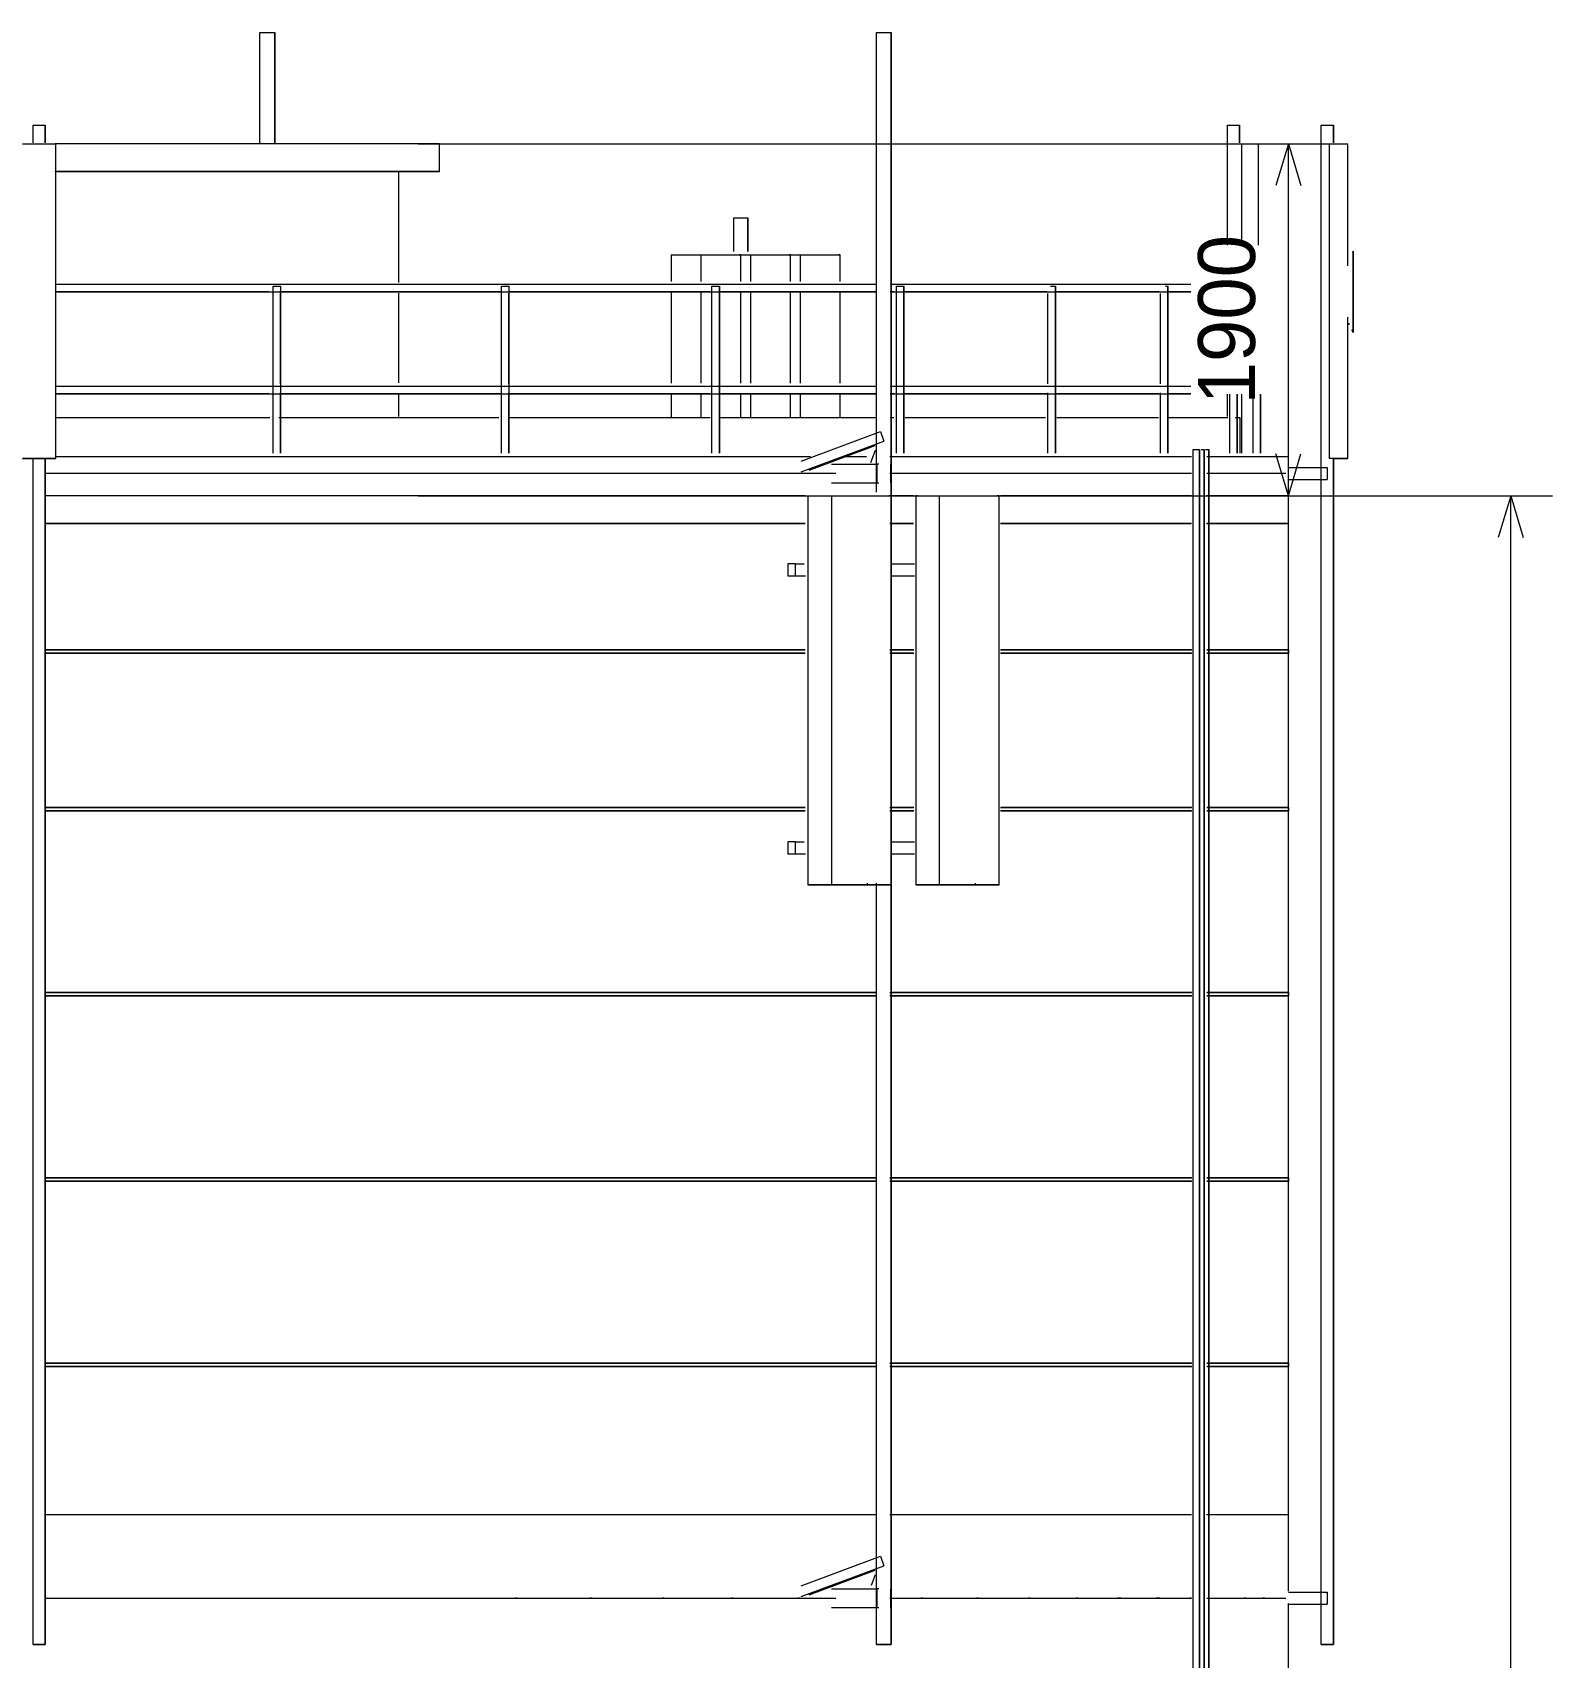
# Paper-space layout '02 Elevations and 3D' of a CAD drawing. Header units: millimetres. Extents: x 5 to 415, y 7 to 290.
# Drawn here: x 172.8 to 227.4, y 159.9 to 218.3 of the extents above; entities that cross this region are included whole.
import ezdxf
from ezdxf.enums import TextEntityAlignment as Align

# ---------------------------------------------------------------- set-up
doc = ezdxf.new("R2010")
doc.units = ezdxf.units.MM
doc.layers.add('DIMENSIONS', color=7, linetype='Continuous')
doc.layers.add('GEOMETRY', color=7, linetype='Continuous')

# ---------------------------------------------------------------- blocks, each defined once
blk = doc.blocks.new('SHEET_02')
at = {"layer": 'DIMENSIONS', "lineweight": 13}
for p, q in [((186.639, 214.333), (219.439, 214.333)), ((217.939, 201.667), (217.939, 214.333)), ((186.639, 201.667), (219.439, 201.667)), ((218.639, 201.667), (227.439, 201.667)), ((225.939, 55), (225.939, 201.667))]:
    blk.add_line(p, q, dxfattribs=at)
at = {"layer": 'DIMENSIONS', "lineweight": 15}
for p, q in [((217.939, 214.333), (217.489, 212.833)), ((217.939, 214.333), (218.389, 212.833)), ((217.939, 201.667), (217.489, 203.167)), ((217.939, 201.667), (218.389, 203.167)), ((225.939, 201.667), (225.489, 200.167)), ((225.939, 201.667), (226.389, 200.167))]:
    blk.add_line(p, q, dxfattribs=at)
at = {"layer": 'GEOMETRY', "lineweight": 13}
for p, q in [((180.942, 218.333), (181.475, 218.333)), ((180.942, 214.357), (180.942, 218.333)), ((181.475, 218.333), (181.475, 218.333)), ((181.475, 214.357), (181.475, 218.333)), ((181.475, 218.333), (181.475, 214.357)), ((203.119, 218.333), (203.653, 218.333)), ((203.119, 201.798), (203.119, 218.333)), ((203.653, 218.333), (203.653, 218.333)), ((203.653, 199.273), (203.653, 218.333)), ((203.653, 218.333), (203.653, 160.333)), ((172.783, 215), (173.217, 215)), ((172.783, 214.369), (172.783, 215)), ((173.217, 215), (173.217, 215)), ((173.217, 214.369), (173.217, 215)), ((173.217, 215), (173.217, 214.369)), ((215.748, 215), (216.181, 215)), ((215.748, 210.68), (215.748, 215)), ((216.181, 215), (216.181, 215)), ((216.181, 214.369), (216.181, 215)), ((216.181, 215), (216.181, 214.369)), ((219.122, 215), (219.556, 215)), ((219.122, 160.333), (219.122, 215)), ((219.556, 215), (219.556, 215)), ((219.556, 214.369), (219.556, 215)), ((219.556, 215), (219.556, 214.369)), ((172.4, 214.333), (173.6, 214.333)), ((173.942, 214.333), (173.58, 214.333)), ((173.6, 214.333), (173.6, 214.333)), ((173.6, 203), (173.6, 214.333)), ((173.6, 203), (173.6, 214.333)), ((174.88, 214.333), (173.942, 214.333)), ((175.81, 214.333), (174.88, 214.333)), ((176.728, 214.333), (175.81, 214.333)), ((177.631, 214.333), (176.728, 214.333)), ((178.513, 214.333), (177.631, 214.333)), ((179.371, 214.333), (178.513, 214.333)), ((180.203, 214.333), (179.371, 214.333)), ((181.003, 214.333), (180.203, 214.333)), ((181.77, 214.333), (181.003, 214.333)), ((182.498, 214.333), (181.77, 214.333)), ((183.186, 214.333), (182.498, 214.333)), ((183.831, 214.333), (183.186, 214.333)), ((184.429, 214.333), (183.831, 214.333)), ((184.978, 214.333), (184.429, 214.333)), ((185.476, 214.333), (184.978, 214.333)), ((185.92, 214.333), (185.476, 214.333)), ((186.309, 214.333), (185.92, 214.333)), ((186.641, 214.333), (186.309, 214.333)), ((186.915, 214.333), (186.641, 214.333)), ((187.129, 214.333), (186.915, 214.333)), ((187.282, 214.333), (187.129, 214.333)), ((187.375, 214.333), (187.282, 214.333)), ((187.406, 214.333), (187.375, 214.333)), ((187.375, 214.333), (187.406, 214.333)), ((187.406, 213.333), (187.406, 214.333)), ((216.101, 214.333), (216.251, 214.333)), ((216.251, 214.333), (216.869, 214.333)), ((216.251, 214.333), (216.251, 210.68)), ((216.869, 210.68), (216.869, 214.333)), ((219.406, 214.333), (220.072, 214.333)), ((219.406, 214.333), (219.406, 203)), ((220.072, 214.333), (220.072, 214.333)), ((220.072, 209.94), (220.072, 214.333)), ((220.072, 210.258), (220.072, 214.333)), ((173.846, 213.333), (173.564, 213.333)), ((173.58, 213.333), (173.942, 213.333)), ((174.689, 213.333), (173.846, 213.333)), ((173.942, 213.333), (174.88, 213.333)), ((175.524, 213.333), (174.689, 213.333)), ((174.88, 213.333), (175.81, 213.333)), ((176.349, 213.333), (175.524, 213.333)), ((175.81, 213.333), (176.728, 213.333)), ((177.159, 213.333), (176.349, 213.333)), ((176.728, 213.333), (177.631, 213.333)), ((177.952, 213.333), (177.159, 213.333)), ((177.631, 213.333), (178.513, 213.333)), ((178.723, 213.333), (177.952, 213.333)), ((178.513, 213.333), (179.371, 213.333)), ((179.469, 213.333), (178.723, 213.333)), ((179.371, 213.333), (180.203, 213.333)), ((180.189, 213.333), (179.469, 213.333)), ((180.877, 213.333), (180.189, 213.333)), ((180.203, 213.333), (181.003, 213.333)), ((181.531, 213.333), (180.877, 213.333)), ((181.003, 213.333), (181.77, 213.333)), ((182.149, 213.333), (181.531, 213.333)), ((181.77, 213.333), (182.498, 213.333)), ((182.728, 213.333), (182.149, 213.333)), ((182.498, 213.333), (183.186, 213.333)), ((183.265, 213.333), (182.728, 213.333)), ((183.186, 213.333), (183.831, 213.333)), ((183.758, 213.333), (183.265, 213.333)), ((184.205, 213.333), (183.758, 213.333)), ((183.831, 213.333), (184.429, 213.333)), ((184.605, 213.333), (184.205, 213.333)), ((184.429, 213.333), (184.978, 213.333)), ((184.954, 213.333), (184.605, 213.333)), ((185.252, 213.333), (184.954, 213.333)), ((184.978, 213.333), (185.476, 213.333)), ((185.498, 213.333), (185.252, 213.333)), ((185.476, 213.333), (185.92, 213.333)), ((185.69, 213.333), (185.498, 213.333)), ((185.828, 213.333), (185.69, 213.333)), ((185.911, 213.333), (185.828, 213.333)), ((185.939, 213.333), (185.911, 213.333)), ((185.911, 213.333), (185.939, 213.333)), ((185.92, 213.333), (186.309, 213.333)), ((186.309, 213.333), (185.92, 213.333)), ((185.939, 209.339), (185.939, 213.333)), ((186.309, 213.333), (186.641, 213.333)), ((186.641, 213.333), (186.309, 213.333)), ((186.641, 213.333), (186.915, 213.333)), ((186.915, 213.333), (186.641, 213.333)), ((186.915, 213.333), (187.129, 213.333)), ((187.129, 213.333), (186.915, 213.333)), ((187.129, 213.333), (187.282, 213.333)), ((187.282, 213.333), (187.129, 213.333)), ((187.282, 213.333), (187.375, 213.333)), ((187.375, 213.333), (187.282, 213.333)), ((187.375, 213.333), (187.406, 213.333)), ((187.406, 213.333), (187.375, 213.333)), ((197.994, 211.667), (198.494, 211.667)), ((197.994, 210.456), (197.994, 211.667)), ((198.494, 211.667), (198.494, 211.667)), ((198.494, 210.456), (198.494, 211.667)), ((198.494, 211.667), (198.494, 210.456)), ((195.741, 210.333), (196.813, 210.333)), ((195.741, 210.333), (195.741, 209.372)), ((196.813, 210.333), (198.243, 210.333)), ((196.813, 209.372), (196.813, 210.333)), ((198.243, 210.333), (198.176, 210.333)), ((198.198, 210.333), (198.6, 210.333)), ((198.243, 209.372), (198.243, 210.333)), ((198.6, 210.333), (200.03, 210.333)), ((198.6, 209.372), (198.6, 210.333)), ((200.03, 210.333), (199.963, 210.333)), ((199.986, 210.333), (200.388, 210.333)), ((200.03, 209.372), (200.03, 210.333)), ((200.388, 210.333), (201.817, 210.333)), ((200.388, 209.372), (200.388, 210.333)), ((201.817, 210.333), (201.751, 210.333)), ((201.817, 209.372), (201.817, 210.333)), ((220.272, 210.467), (220.243, 210.408)), ((220.272, 210.467), (220.272, 210.438)), ((220.272, 210.438), (220.272, 210.467)), ((220.272, 210.438), (220.272, 210.355)), ((220.272, 210.355), (220.272, 210.438)), ((220.272, 210.355), (220.272, 210.219)), ((220.272, 210.219), (220.272, 210.355)), ((220.272, 210.219), (220.272, 210.037)), ((220.272, 210.037), (220.272, 210.219)), ((220.272, 210.037), (220.272, 209.815)), ((220.272, 209.815), (220.272, 210.037)), ((220.272, 209.815), (220.272, 209.561)), ((220.272, 209.561), (220.272, 209.815)), ((220.272, 209.561), (220.272, 209.286)), ((220.272, 209.286), (220.272, 209.561)), ((175.856, 209), (173.584, 209)), ((175.874, 209.267), (173.588, 209.267)), ((173.588, 209), (175.874, 209)), ((178.7, 209), (175.856, 209)), ((178.735, 209.267), (175.874, 209.267)), ((175.874, 209), (178.735, 209)), ((181.258, 209), (178.7, 209)), ((181.572, 209.267), (178.735, 209.267)), ((178.735, 209), (181.572, 209)), ((181.413, 209.2), (181.679, 209.2)), ((181.413, 203.194), (181.413, 209.2)), ((184.372, 209.267), (181.572, 209.267)), ((181.572, 209), (184.372, 209)), ((184.303, 209), (181.649, 209)), ((181.679, 209.2), (181.679, 203.194)), ((181.679, 205.686), (181.679, 208.944)), ((187.038, 209), (184.303, 209)), ((187.124, 209.267), (184.372, 209.267)), ((184.372, 209), (187.124, 209)), ((185.866, 209), (187.038, 209)), ((187.124, 209), (185.879, 209)), ((185.939, 205.725), (185.939, 208.958)), ((189.582, 209), (187.038, 209)), ((187.038, 209), (189.582, 209)), ((189.815, 209.267), (187.124, 209.267)), ((187.124, 209), (189.815, 209)), ((189.552, 209), (187.124, 209)), ((189.63, 209.2), (189.897, 209.2)), ((189.63, 203.194), (189.63, 209.2)), ((192.434, 209.267), (189.815, 209.267)), ((189.815, 209), (192.434, 209)), ((189.897, 209.2), (189.897, 203.194)), ((189.897, 205.686), (189.897, 208.944)), ((189.897, 205.686), (189.897, 208.944)), ((189.897, 208.944), (189.897, 205.686)), ((192.316, 209), (189.908, 209)), ((189.908, 209), (192.316, 209)), ((192.434, 209), (189.946, 209)), ((194.836, 209), (192.316, 209)), ((192.316, 209), (194.836, 209)), ((194.969, 209.267), (192.434, 209.267)), ((192.434, 209), (194.969, 209)), ((194.969, 209), (192.434, 209)), ((197.132, 209), (194.836, 209)), ((194.836, 209), (195.689, 209)), ((197.411, 209.267), (194.969, 209.267)), ((194.969, 209), (197.411, 209)), ((195.695, 209), (194.969, 209)), ((195.741, 208.987), (195.741, 205.718)), ((196.813, 205.718), (196.813, 208.987)), ((197.204, 209.2), (197.47, 209.2)), ((197.204, 203.194), (197.204, 209.2)), ((199.748, 209.267), (197.411, 209.267)), ((197.411, 209), (199.748, 209)), ((199.586, 209), (197.462, 209)), ((197.47, 209.2), (197.47, 209.2)), ((197.47, 203.194), (197.47, 209.2)), ((197.47, 209.2), (197.47, 203.194)), ((198.243, 205.718), (198.243, 208.987)), ((198.6, 205.718), (198.6, 208.987)), ((201.795, 209), (199.586, 209)), ((201.971, 209.267), (199.748, 209.267)), ((199.748, 209), (201.971, 209)), ((200.03, 205.718), (200.03, 208.987)), ((200.388, 205.718), (200.388, 208.987)), ((203.034, 209), (201.795, 209)), ((201.795, 209), (203.034, 209)), ((201.817, 205.718), (201.817, 208.987)), ((201.971, 209), (201.84, 209)), ((203.086, 209.267), (201.971, 209.267)), ((201.971, 209), (203.086, 209)), ((203.086, 209), (201.971, 209)), ((204.07, 209.267), (203.61, 209.267)), ((203.61, 209), (204.07, 209)), ((203.742, 209), (203.61, 209)), ((203.751, 209), (203.62, 209)), ((203.62, 209), (203.751, 209)), ((203.842, 209.2), (204.109, 209.2)), ((203.842, 203.194), (203.842, 209.2)), ((206.035, 209.267), (204.07, 209.267)), ((204.07, 209), (206.035, 209)), ((204.109, 209.2), (204.109, 209.2)), ((204.109, 203.194), (204.109, 209.2)), ((204.109, 209.2), (204.109, 203.194)), ((204.109, 205.686), (204.109, 208.944)), ((204.109, 208.944), (204.109, 205.686)), ((206.035, 209), (204.135, 209)), ((205.835, 209), (204.141, 209)), ((204.141, 209), (205.835, 209)), ((207.648, 209), (205.835, 209)), ((205.835, 209), (207.648, 209)), ((207.859, 209.267), (206.035, 209.267)), ((206.035, 209), (207.859, 209)), ((207.859, 209), (206.035, 209)), ((209.246, 209), (207.648, 209)), ((207.648, 209), (209.246, 209)), ((209.534, 209.267), (207.859, 209.267)), ((207.859, 209), (209.534, 209)), ((209.199, 209), (207.859, 209)), ((209.29, 205.686), (209.29, 208.944)), ((209.379, 209.2), (209.556, 209.2)), ((211.052, 209.267), (209.534, 209.267)), ((209.534, 209), (211.052, 209)), ((209.556, 209.2), (209.556, 209.2)), ((209.556, 203.194), (209.556, 209.2)), ((209.556, 209.2), (209.556, 203.194)), ((209.556, 205.686), (209.556, 208.944)), ((209.556, 208.944), (209.556, 205.686)), ((210.821, 209), (209.587, 209)), ((209.587, 209), (210.821, 209)), ((211.052, 209), (209.6, 209)), ((212.169, 209), (210.821, 209)), ((210.821, 209), (212.169, 209)), ((212.408, 209.267), (211.052, 209.267)), ((211.052, 209), (212.408, 209)), ((212.408, 209), (211.052, 209)), ((213.279, 209), (212.169, 209)), ((212.169, 209), (213.279, 209)), ((213.594, 209.267), (212.408, 209.267)), ((212.408, 209), (213.594, 209)), ((213.245, 209), (212.408, 209)), ((213.338, 205.686), (213.338, 208.944)), ((213.516, 209.2), (213.604, 209.2)), ((214.425, 209.267), (213.594, 209.267)), ((213.594, 209), (214.425, 209)), ((214.425, 209), (213.594, 209)), ((213.604, 209.2), (213.604, 209.2)), ((213.604, 203.194), (213.604, 209.2)), ((213.604, 209.2), (213.604, 203.194)), ((213.604, 205.686), (213.604, 208.944)), ((213.604, 208.944), (213.604, 205.686)), ((214.355, 209), (213.636, 209)), ((213.636, 209), (214.355, 209)), ((214.425, 209), (214.355, 209)), ((214.355, 209), (214.425, 209)), ((220.272, 209.286), (220.272, 209)), ((220.272, 209), (220.272, 209.286)), ((220.272, 209), (220.272, 208.714)), ((220.272, 208.714), (220.272, 209)), ((220.272, 208.714), (220.272, 208.439)), ((220.272, 208.439), (220.272, 208.714)), ((220.272, 208.439), (220.272, 208.185)), ((220.272, 208.185), (220.272, 208.439)), ((220.272, 208.185), (220.272, 207.963)), ((220.272, 207.963), (220.272, 208.185)), ((220.072, 203), (220.072, 208.094)), ((220.072, 203), (220.072, 207.839)), ((220.096, 207.885), (220.126, 207.827)), ((220.214, 207.651), (220.272, 207.533)), ((220.272, 207.963), (220.272, 207.781)), ((220.272, 207.781), (220.272, 207.963)), ((220.272, 207.781), (220.272, 207.645)), ((220.272, 207.645), (220.272, 207.781)), ((220.272, 207.645), (220.272, 207.562)), ((220.272, 207.562), (220.272, 207.645)), ((220.272, 207.562), (220.272, 207.533)), ((220.272, 207.533), (220.272, 207.562)), ((175.856, 205.333), (173.584, 205.333)), ((175.874, 205.6), (173.588, 205.6)), ((173.588, 205.333), (175.874, 205.333)), ((178.7, 205.333), (175.856, 205.333)), ((178.735, 205.6), (175.874, 205.6)), ((175.874, 205.333), (178.735, 205.333)), ((181.258, 205.333), (178.7, 205.333)), ((181.572, 205.6), (178.735, 205.6)), ((178.735, 205.333), (181.572, 205.333)), ((184.372, 205.6), (181.572, 205.6)), ((181.572, 205.333), (184.372, 205.333)), ((184.303, 205.333), (181.649, 205.333)), ((181.679, 203.194), (181.679, 205.367)), ((187.038, 205.333), (184.303, 205.333)), ((187.124, 205.6), (184.372, 205.6)), ((184.372, 205.333), (187.124, 205.333)), ((185.866, 205.333), (187.038, 205.333)), ((187.124, 205.333), (185.879, 205.333)), ((185.939, 204.52), (185.939, 205.344)), ((189.582, 205.333), (187.038, 205.333)), ((187.038, 205.333), (189.582, 205.333)), ((189.815, 205.6), (187.124, 205.6)), ((187.124, 205.333), (189.815, 205.333)), ((189.552, 205.333), (187.124, 205.333)), ((192.434, 205.6), (189.815, 205.6)), ((189.815, 205.333), (192.434, 205.333)), ((189.897, 203.194), (189.897, 205.367)), ((189.897, 204.472), (189.897, 205.367)), ((189.897, 205.367), (189.897, 204.472)), ((192.316, 205.333), (189.908, 205.333)), ((189.908, 205.333), (192.316, 205.333)), ((192.434, 205.333), (189.946, 205.333)), ((194.836, 205.333), (192.316, 205.333)), ((192.316, 205.333), (194.836, 205.333)), ((194.969, 205.6), (192.434, 205.6)), ((192.434, 205.333), (194.969, 205.333)), ((194.969, 205.333), (192.434, 205.333)), ((197.132, 205.333), (194.836, 205.333)), ((194.836, 205.333), (195.689, 205.333)), ((197.411, 205.6), (194.969, 205.6)), ((194.969, 205.333), (197.411, 205.333)), ((195.695, 205.333), (194.969, 205.333)), ((195.741, 205.333), (195.741, 204.5)), ((196.813, 204.5), (196.813, 205.333)), ((199.748, 205.6), (197.411, 205.6)), ((197.411, 205.333), (199.748, 205.333)), ((199.586, 205.333), (197.462, 205.333)), ((198.243, 204.5), (198.243, 205.333)), ((198.6, 204.5), (198.6, 205.333)), ((201.795, 205.333), (199.586, 205.333)), ((201.971, 205.6), (199.748, 205.6)), ((199.748, 205.333), (201.971, 205.333)), ((200.03, 204.5), (200.03, 205.333)), ((200.388, 204.5), (200.388, 205.333)), ((203.034, 205.333), (201.795, 205.333)), ((201.795, 205.333), (203.034, 205.333)), ((201.817, 204.5), (201.817, 205.333)), ((201.971, 205.333), (201.84, 205.333)), ((203.086, 205.6), (201.971, 205.6)), ((201.971, 205.333), (203.086, 205.333)), ((203.086, 205.333), (201.971, 205.333)), ((204.07, 205.6), (203.61, 205.6)), ((203.61, 205.333), (204.07, 205.333)), ((203.742, 205.333), (203.61, 205.333)), ((203.751, 205.333), (203.62, 205.333)), ((203.62, 205.333), (203.751, 205.333)), ((206.035, 205.6), (204.07, 205.6)), ((204.07, 205.333), (206.035, 205.333)), ((204.109, 204.472), (204.109, 205.367)), ((204.109, 205.367), (204.109, 204.472)), ((206.035, 205.333), (204.135, 205.333)), ((205.835, 205.333), (204.141, 205.333)), ((204.141, 205.333), (205.835, 205.333)), ((207.648, 205.333), (205.835, 205.333)), ((205.835, 205.333), (207.648, 205.333)), ((207.859, 205.6), (206.035, 205.6)), ((206.035, 205.333), (207.859, 205.333)), ((207.859, 205.333), (206.035, 205.333)), ((209.246, 205.333), (207.648, 205.333)), ((207.648, 205.333), (209.246, 205.333)), ((209.534, 205.6), (207.859, 205.6)), ((207.859, 205.333), (209.534, 205.333)), ((209.199, 205.333), (207.859, 205.333)), ((209.29, 203.194), (209.29, 205.367)), ((211.052, 205.6), (209.534, 205.6)), ((209.534, 205.333), (211.052, 205.333)), ((209.556, 204.472), (209.556, 205.367)), ((209.556, 205.367), (209.556, 204.472)), ((210.821, 205.333), (209.587, 205.333)), ((209.587, 205.333), (210.821, 205.333)), ((211.052, 205.333), (209.6, 205.333)), ((212.169, 205.333), (210.821, 205.333)), ((210.821, 205.333), (212.169, 205.333)), ((212.408, 205.6), (211.052, 205.6)), ((211.052, 205.333), (212.408, 205.333)), ((212.408, 205.333), (211.052, 205.333)), ((213.279, 205.333), (212.169, 205.333)), ((212.169, 205.333), (213.279, 205.333)), ((213.594, 205.6), (212.408, 205.6)), ((212.408, 205.333), (213.594, 205.333)), ((213.245, 205.333), (212.408, 205.333)), ((213.338, 203.194), (213.338, 205.367)), ((214.425, 205.6), (213.594, 205.6)), ((213.594, 205.333), (214.425, 205.333)), ((214.425, 205.333), (213.594, 205.333)), ((213.604, 204.472), (213.604, 205.367)), ((213.604, 205.367), (213.604, 204.472)), ((214.355, 205.333), (213.636, 205.333)), ((213.636, 205.333), (214.355, 205.333)), ((214.425, 205.333), (214.355, 205.333)), ((214.355, 205.333), (214.425, 205.333)), ((215.748, 204.521), (215.748, 205.32)), ((215.831, 203.194), (215.831, 205.32)), ((216.097, 203.194), (216.097, 205.32)), ((216.097, 205.32), (216.097, 203.194)), ((216.097, 204.472), (216.097, 205.32)), ((216.097, 205.32), (216.097, 204.472)), ((216.251, 205.32), (216.251, 203.191)), ((216.672, 203.194), (216.672, 205.32)), ((216.939, 203.194), (216.939, 205.32)), ((216.939, 205.32), (216.939, 203.194)), ((175.826, 204.467), (173.591, 204.467)), ((178.639, 204.467), (175.826, 204.467)), ((181.299, 204.467), (178.639, 204.467)), ((184.182, 204.467), (181.626, 204.467)), ((186.888, 204.467), (184.182, 204.467)), ((189.534, 204.467), (186.888, 204.467)), ((192.109, 204.467), (189.93, 204.467)), ((194.603, 204.467), (192.109, 204.467)), ((197.004, 204.467), (194.603, 204.467)), ((197.135, 204.467), (197.004, 204.467)), ((199.302, 204.467), (197.463, 204.467)), ((201.487, 204.467), (199.302, 204.467)), ((203.085, 204.467), (201.487, 204.467)), ((203.751, 204.467), (203.618, 204.467)), ((205.484, 204.467), (204.151, 204.467)), ((207.277, 204.467), (205.484, 204.467)), ((208.924, 204.467), (207.277, 204.467)), ((209.196, 204.467), (208.924, 204.467)), ((210.417, 204.467), (209.603, 204.467)), ((211.75, 204.467), (210.417, 204.467)), ((212.917, 204.467), (211.75, 204.467)), ((213.272, 204.467), (212.917, 204.467)), ((213.913, 204.467), (213.628, 204.467)), ((214.733, 204.467), (213.913, 204.467)), ((215.375, 204.467), (214.733, 204.467)), ((215.759, 204.467), (215.375, 204.467)), ((216.113, 204.467), (216.021, 204.467)), ((216.206, 204.467), (216.113, 204.467)), ((216.206, 203.2), (216.206, 204.467)), ((200.407, 202.52), (203.388, 203.627)), ((200.412, 202.911), (203.271, 203.973)), ((203.271, 203.973), (203.388, 203.627)), ((172.4, 203), (173.6, 203)), ((173.6, 203), (172.4, 203)), ((172.783, 160.333), (172.783, 203.006)), ((173.217, 160.333), (173.217, 203.006)), ((173.217, 203.006), (173.217, 160.333)), ((175.939, 203.067), (173.588, 203.067)), ((173.6, 203), (173.6, 203)), ((178.866, 203.067), (175.939, 203.067)), ((181.767, 203.067), (178.866, 203.067)), ((184.631, 203.067), (181.767, 203.067)), ((187.445, 203.067), (184.631, 203.067)), ((190.197, 203.067), (187.445, 203.067)), ((192.876, 203.067), (190.197, 203.067)), ((195.469, 203.067), (192.876, 203.067)), ((197.967, 203.067), (195.469, 203.067)), ((200.357, 203.067), (197.967, 203.067)), ((200.747, 203.067), (200.357, 203.067)), ((200.703, 202.588), (203.075, 203.469)), ((202.63, 203.067), (201.916, 203.067)), ((202.76, 203.067), (202.63, 203.067)), ((202.913, 202.865), (203.088, 203.31)), ((204.777, 203.067), (203.606, 203.067)), ((206.787, 203.067), (204.777, 203.067)), ((208.652, 203.067), (206.787, 203.067)), ((210.365, 203.067), (208.652, 203.067)), ((211.918, 203.067), (210.365, 203.067)), ((213.305, 203.067), (211.918, 203.067)), ((214.451, 203.067), (213.305, 203.067)), ((214.513, 203.333), (214.746, 203.333)), ((214.513, 55.333), (214.513, 203.333)), ((214.746, 203.333), (214.746, 203.333)), ((214.746, 55.333), (214.746, 203.333)), ((214.746, 203.333), (214.746, 55.333)), ((214.795, 203.333), (214.912, 203.333)), ((214.912, 203.333), (214.912, 203.333)), ((214.912, 55.333), (214.912, 203.333)), ((214.912, 203.333), (214.912, 55.333)), ((214.961, 203.333), (215.078, 203.333)), ((215.554, 203.067), (215.002, 203.067)), ((215.078, 203.333), (215.078, 203.333)), ((215.078, 55.333), (215.078, 203.333)), ((215.078, 203.333), (215.078, 55.333)), ((216.408, 203.067), (215.554, 203.067)), ((217.075, 203.067), (216.408, 203.067)), ((217.555, 203.067), (217.075, 203.067)), ((217.843, 203.067), (217.555, 203.067)), ((217.939, 203.067), (217.843, 203.067)), ((217.939, 202.767), (217.939, 203.067)), ((220.072, 203), (219.406, 203)), ((219.554, 203), (220.072, 203)), ((219.556, 160.333), (219.556, 203.006)), ((219.556, 203.006), (219.556, 160.333)), ((220.072, 203), (220.072, 203)), ((175.939, 202.467), (173.196, 202.467)), ((173.217, 202.25), (173.217, 202.683)), ((178.866, 202.467), (175.939, 202.467)), ((181.767, 202.467), (178.866, 202.467)), ((184.631, 202.467), (181.767, 202.467)), ((187.445, 202.467), (184.631, 202.467)), ((190.197, 202.467), (187.445, 202.467)), ((192.876, 202.467), (190.197, 202.467)), ((195.469, 202.467), (192.876, 202.467)), ((195.469, 202.467), (195.394, 202.467)), ((197.967, 202.467), (195.469, 202.467)), ((197.967, 202.467), (197.893, 202.467)), ((200.357, 202.467), (197.967, 202.467)), ((200.357, 202.467), (200.284, 202.467)), ((201.656, 202.467), (200.357, 202.467)), ((201.508, 202.8), (203.131, 202.8)), ((203.204, 202.8), (203.131, 202.8)), ((203.131, 202.8), (203.131, 202.133)), ((204.777, 202.467), (203.606, 202.467)), ((203.641, 202.133), (203.641, 202.8)), ((204.777, 202.467), (204.706, 202.467)), ((206.787, 202.467), (204.777, 202.467)), ((206.787, 202.467), (206.718, 202.467)), ((208.652, 202.467), (206.787, 202.467)), ((208.652, 202.467), (208.584, 202.467)), ((210.365, 202.467), (208.652, 202.467)), ((210.365, 202.467), (210.294, 202.467)), ((211.918, 202.467), (210.365, 202.467)), ((211.918, 202.467), (211.849, 202.467)), ((213.305, 202.467), (211.918, 202.467)), ((213.305, 202.467), (213.237, 202.467)), ((214.451, 202.467), (213.305, 202.467)), ((215.554, 202.467), (215.002, 202.467)), ((216.408, 202.467), (215.554, 202.467)), ((216.408, 202.467), (216.34, 202.467)), ((217.075, 202.467), (216.408, 202.467)), ((217.555, 202.467), (217.075, 202.467)), ((217.843, 202.467), (217.555, 202.467)), ((217.939, 202.683), (219.339, 202.683)), ((219.339, 202.683), (219.339, 202.25)), ((201.508, 202.133), (203.131, 202.133)), ((202.083, 202.133), (203.057, 202.133)), ((203.131, 202.133), (203.204, 202.133)), ((217.939, 202.25), (219.339, 202.25)), ((217.939, 202.25), (219.006, 202.25)), ((217.939, 201.667), (217.939, 202.248)), ((175.939, 201.667), (173.196, 201.667)), ((178.866, 201.667), (175.939, 201.667)), ((181.767, 201.667), (178.866, 201.667)), ((184.631, 201.667), (181.767, 201.667)), ((187.445, 201.667), (184.631, 201.667)), ((190.197, 201.667), (187.445, 201.667)), ((192.876, 201.667), (190.197, 201.667)), ((195.469, 201.667), (192.876, 201.667)), ((197.967, 201.667), (195.469, 201.667)), ((200.357, 201.667), (197.967, 201.667)), ((200.552, 201.667), (200.357, 201.667)), ((200.651, 201.667), (201.509, 201.667)), ((200.651, 201.667), (200.651, 187.667)), ((201.509, 201.667), (203.653, 201.667)), ((201.509, 187.667), (201.509, 201.667)), ((203.653, 201.667), (203.582, 201.667)), ((204.451, 201.667), (203.606, 201.667)), ((203.653, 187.667), (203.653, 201.667)), ((204.533, 201.667), (205.39, 201.667)), ((204.598, 201.667), (204.533, 201.667)), ((204.533, 201.667), (204.533, 187.667)), ((205.39, 201.667), (207.535, 201.667)), ((205.39, 187.667), (205.39, 201.667)), ((207.535, 201.667), (207.463, 201.667)), ((207.535, 187.667), (207.535, 201.667)), ((208.652, 201.667), (207.586, 201.667)), ((210.365, 201.667), (208.652, 201.667)), ((211.918, 201.667), (210.365, 201.667)), ((213.305, 201.667), (211.918, 201.667)), ((214.451, 201.667), (213.305, 201.667)), ((215.554, 201.667), (215.002, 201.667)), ((216.408, 201.667), (215.554, 201.667)), ((217.075, 201.667), (216.408, 201.667)), ((217.555, 201.667), (217.075, 201.667)), ((217.843, 201.667), (217.555, 201.667)), ((217.939, 201.667), (217.843, 201.667)), ((217.939, 200.667), (217.939, 201.667)), ((175.939, 200.667), (173.196, 200.667)), ((173.196, 200.667), (175.939, 200.667)), ((178.866, 200.667), (175.939, 200.667)), ((175.939, 200.667), (178.865, 200.667)), ((178.865, 200.667), (181.766, 200.667)), ((181.767, 200.667), (178.866, 200.667)), ((181.766, 200.667), (184.629, 200.667)), ((184.631, 200.667), (181.767, 200.667)), ((184.629, 200.667), (187.443, 200.667)), ((187.445, 200.667), (184.631, 200.667)), ((187.443, 200.667), (190.195, 200.667)), ((190.197, 200.667), (187.445, 200.667)), ((190.195, 200.667), (192.873, 200.667)), ((192.876, 200.667), (190.197, 200.667)), ((192.873, 200.667), (195.466, 200.667)), ((195.469, 200.667), (192.876, 200.667)), ((195.466, 200.667), (197.963, 200.667)), ((197.967, 200.667), (195.469, 200.667)), ((197.963, 200.667), (200.353, 200.667)), ((200.357, 200.667), (197.967, 200.667)), ((200.353, 200.667), (200.548, 200.667)), ((200.552, 200.667), (200.357, 200.667)), ((203.601, 200.667), (204.447, 200.667)), ((204.451, 200.667), (203.606, 200.667)), ((207.581, 200.667), (208.647, 200.667)), ((208.652, 200.667), (207.586, 200.667)), ((208.647, 200.667), (210.36, 200.667)), ((210.365, 200.667), (208.652, 200.667)), ((210.36, 200.667), (211.913, 200.667)), ((211.918, 200.667), (210.365, 200.667)), ((211.913, 200.667), (213.299, 200.667)), ((213.305, 200.667), (211.918, 200.667)), ((213.299, 200.667), (214.445, 200.667)), ((214.451, 200.667), (213.305, 200.667)), ((214.995, 200.667), (215.548, 200.667)), ((215.554, 200.667), (215.002, 200.667)), ((215.548, 200.667), (216.401, 200.667)), ((216.408, 200.667), (215.554, 200.667)), ((216.401, 200.667), (217.069, 200.667)), ((217.075, 200.667), (216.408, 200.667)), ((217.069, 200.667), (217.548, 200.667)), ((217.555, 200.667), (217.075, 200.667)), ((217.548, 200.667), (217.836, 200.667)), ((217.843, 200.667), (217.555, 200.667)), ((217.836, 200.667), (217.932, 200.667)), ((217.939, 200.667), (217.843, 200.667)), ((217.932, 200.667), (217.932, 165)), ((217.939, 165), (217.939, 200.667)), ((199.927, 199.217), (199.927, 198.783)), ((200.206, 199.217), (199.927, 199.217)), ((200.206, 198.783), (200.206, 199.217)), ((200.206, 199.217), (200.525, 199.217)), ((203.653, 199.217), (204.483, 199.217)), ((199.927, 198.783), (200.206, 198.783)), ((199.927, 198.783), (200.566, 198.783)), ((200.206, 198.783), (200.525, 198.783)), ((203.63, 198.783), (204.46, 198.783)), ((203.653, 198.783), (204.483, 198.783)), ((203.653, 189.302), (203.653, 198.769)), ((175.94, 196.12), (173.196, 196.12)), ((173.196, 196.12), (175.939, 196.12)), ((173.196, 196), (175.94, 196)), ((175.939, 196), (173.196, 196)), ((175.939, 196.12), (178.866, 196.12)), ((178.866, 196), (175.939, 196)), ((178.867, 196.12), (175.94, 196.12)), ((175.94, 196), (178.867, 196)), ((178.866, 196.12), (181.767, 196.12)), ((181.767, 196), (178.866, 196)), ((181.77, 196.12), (178.867, 196.12)), ((178.867, 196), (181.77, 196)), ((181.767, 196.12), (184.631, 196.12)), ((184.631, 196), (181.767, 196)), ((184.635, 196.12), (181.77, 196.12)), ((181.77, 196), (184.635, 196)), ((184.631, 196.12), (187.445, 196.12)), ((187.445, 196), (184.631, 196)), ((187.449, 196.12), (184.635, 196.12)), ((184.635, 196), (187.449, 196)), ((187.445, 196.12), (190.197, 196.12)), ((190.197, 196), (187.445, 196)), ((190.203, 196.12), (187.449, 196.12)), ((187.449, 196), (190.203, 196)), ((190.197, 196.12), (192.876, 196.12)), ((192.876, 196), (190.197, 196)), ((192.882, 196.12), (190.203, 196.12)), ((190.203, 196), (192.882, 196)), ((192.876, 196.12), (195.469, 196.12)), ((195.469, 196), (192.876, 196)), ((195.476, 196.12), (192.882, 196.12)), ((192.882, 196), (195.476, 196)), ((195.469, 196.12), (197.967, 196.12)), ((197.967, 196), (195.469, 196)), ((197.974, 196.12), (195.476, 196.12)), ((195.476, 196), (197.974, 196)), ((197.967, 196.12), (200.357, 196.12)), ((200.357, 196), (197.967, 196)), ((200.365, 196.12), (197.974, 196.12)), ((197.974, 196), (200.365, 196)), ((200.357, 196.12), (200.552, 196.12)), ((200.552, 196), (200.357, 196)), ((200.56, 196.12), (200.365, 196.12)), ((200.365, 196), (200.56, 196)), ((203.606, 196.12), (204.451, 196.12)), ((204.451, 196), (203.606, 196)), ((204.461, 196.12), (203.615, 196.12)), ((203.615, 196), (204.461, 196)), ((207.586, 196.12), (208.652, 196.12)), ((208.652, 196), (207.586, 196)), ((208.663, 196.12), (207.597, 196.12)), ((207.597, 196), (208.663, 196)), ((208.652, 196.12), (210.365, 196.12)), ((210.365, 196), (208.652, 196)), ((210.376, 196.12), (208.663, 196.12)), ((208.663, 196), (210.376, 196)), ((210.365, 196.12), (211.918, 196.12)), ((211.918, 196), (210.365, 196)), ((211.93, 196.12), (210.376, 196.12)), ((210.376, 196), (211.93, 196)), ((211.918, 196.12), (213.305, 196.12)), ((213.305, 196), (211.918, 196)), ((213.316, 196.12), (211.93, 196.12)), ((211.93, 196), (213.316, 196)), ((213.305, 196.12), (214.451, 196.12)), ((214.451, 196), (213.305, 196)), ((214.463, 196.12), (213.316, 196.12)), ((213.316, 196), (214.463, 196)), ((215.002, 196.12), (215.554, 196.12)), ((215.554, 196), (215.002, 196)), ((215.567, 196.12), (215.014, 196.12)), ((215.014, 196), (215.567, 196)), ((215.554, 196.12), (216.408, 196.12)), ((216.408, 196), (215.554, 196)), ((216.421, 196.12), (215.567, 196.12)), ((215.567, 196), (216.421, 196)), ((216.408, 196.12), (217.075, 196.12)), ((217.075, 196), (216.408, 196)), ((217.089, 196.12), (216.421, 196.12)), ((216.421, 196), (217.089, 196)), ((217.075, 196.12), (217.555, 196.12)), ((217.555, 196), (217.075, 196)), ((217.568, 196.12), (217.089, 196.12)), ((217.089, 196), (217.568, 196)), ((217.555, 196.12), (217.843, 196.12)), ((217.843, 196), (217.555, 196)), ((217.856, 196.12), (217.568, 196.12)), ((217.568, 196), (217.856, 196)), ((217.843, 196.12), (217.939, 196.12)), ((217.939, 196), (217.843, 196)), ((217.952, 196.12), (217.856, 196.12)), ((217.856, 196), (217.952, 196)), ((217.939, 196.12), (217.939, 196)), ((217.952, 196), (217.952, 196.12)), ((175.94, 190.453), (173.196, 190.453)), ((173.196, 190.453), (175.939, 190.453)), ((173.196, 190.333), (175.94, 190.333)), ((175.939, 190.333), (173.196, 190.333)), ((175.939, 190.453), (178.866, 190.453)), ((178.866, 190.333), (175.939, 190.333)), ((178.867, 190.453), (175.94, 190.453)), ((175.94, 190.333), (178.867, 190.333)), ((178.866, 190.453), (181.767, 190.453)), ((181.767, 190.333), (178.866, 190.333)), ((181.77, 190.453), (178.867, 190.453)), ((178.867, 190.333), (181.77, 190.333)), ((181.767, 190.453), (184.631, 190.453)), ((184.631, 190.333), (181.767, 190.333)), ((184.635, 190.453), (181.77, 190.453)), ((181.77, 190.333), (184.635, 190.333)), ((184.631, 190.453), (187.445, 190.453)), ((187.445, 190.333), (184.631, 190.333)), ((187.449, 190.453), (184.635, 190.453)), ((184.635, 190.333), (187.449, 190.333)), ((187.445, 190.453), (190.197, 190.453)), ((190.197, 190.333), (187.445, 190.333)), ((190.203, 190.453), (187.449, 190.453)), ((187.449, 190.333), (190.203, 190.333)), ((190.197, 190.453), (192.876, 190.453)), ((192.876, 190.333), (190.197, 190.333)), ((192.882, 190.453), (190.203, 190.453)), ((190.203, 190.333), (192.882, 190.333)), ((192.876, 190.453), (195.469, 190.453)), ((195.469, 190.333), (192.876, 190.333)), ((195.476, 190.453), (192.882, 190.453)), ((192.882, 190.333), (195.476, 190.333)), ((195.469, 190.453), (197.967, 190.453)), ((197.967, 190.333), (195.469, 190.333)), ((197.974, 190.453), (195.476, 190.453)), ((195.476, 190.333), (197.974, 190.333)), ((197.967, 190.453), (200.357, 190.453)), ((200.357, 190.333), (197.967, 190.333)), ((200.365, 190.453), (197.974, 190.453)), ((197.974, 190.333), (200.365, 190.333)), ((200.357, 190.453), (200.552, 190.453)), ((200.552, 190.333), (200.357, 190.333)), ((200.56, 190.453), (200.365, 190.453)), ((200.365, 190.333), (200.56, 190.333)), ((203.606, 190.453), (204.451, 190.453)), ((204.451, 190.333), (203.606, 190.333)), ((204.461, 190.453), (203.615, 190.453)), ((203.615, 190.333), (204.461, 190.333)), ((207.586, 190.453), (208.652, 190.453)), ((208.652, 190.333), (207.586, 190.333)), ((208.663, 190.453), (207.597, 190.453)), ((207.597, 190.333), (208.663, 190.333)), ((208.652, 190.453), (210.365, 190.453)), ((210.365, 190.333), (208.652, 190.333)), ((210.376, 190.453), (208.663, 190.453)), ((208.663, 190.333), (210.376, 190.333)), ((210.365, 190.453), (211.918, 190.453)), ((211.918, 190.333), (210.365, 190.333)), ((211.93, 190.453), (210.376, 190.453)), ((210.376, 190.333), (211.93, 190.333)), ((211.918, 190.453), (213.305, 190.453)), ((213.305, 190.333), (211.918, 190.333)), ((213.316, 190.453), (211.93, 190.453)), ((211.93, 190.333), (213.316, 190.333)), ((213.305, 190.453), (214.451, 190.453)), ((214.451, 190.333), (213.305, 190.333)), ((214.463, 190.453), (213.316, 190.453)), ((213.316, 190.333), (214.463, 190.333)), ((215.002, 190.453), (215.554, 190.453)), ((215.554, 190.333), (215.002, 190.333)), ((215.567, 190.453), (215.014, 190.453)), ((215.014, 190.333), (215.567, 190.333)), ((215.554, 190.453), (216.408, 190.453)), ((216.408, 190.333), (215.554, 190.333)), ((216.421, 190.453), (215.567, 190.453)), ((215.567, 190.333), (216.421, 190.333)), ((216.408, 190.453), (217.075, 190.453)), ((217.075, 190.333), (216.408, 190.333)), ((217.089, 190.453), (216.421, 190.453)), ((216.421, 190.333), (217.089, 190.333)), ((217.075, 190.453), (217.555, 190.453)), ((217.555, 190.333), (217.075, 190.333)), ((217.568, 190.453), (217.089, 190.453)), ((217.089, 190.333), (217.568, 190.333)), ((217.555, 190.453), (217.843, 190.453)), ((217.843, 190.333), (217.555, 190.333)), ((217.856, 190.453), (217.568, 190.453)), ((217.568, 190.333), (217.856, 190.333)), ((217.843, 190.453), (217.939, 190.453)), ((217.939, 190.333), (217.843, 190.333)), ((217.952, 190.453), (217.856, 190.453)), ((217.856, 190.333), (217.952, 190.333)), ((217.939, 190.453), (217.939, 190.333)), ((217.952, 190.333), (217.952, 190.453)), ((199.927, 189.217), (199.927, 188.783)), ((200.206, 189.217), (199.927, 189.217)), ((200.206, 188.783), (200.206, 189.217)), ((200.206, 189.217), (200.525, 189.217)), ((203.653, 189.217), (204.483, 189.217)), ((199.927, 188.783), (200.206, 188.783)), ((199.927, 188.783), (200.566, 188.783)), ((200.206, 188.783), (200.525, 188.783)), ((203.63, 188.783), (204.46, 188.783)), ((203.653, 160.333), (203.653, 188.797)), ((203.653, 188.783), (204.483, 188.783)), ((202.796, 187.667), (202.796, 187.73)), ((203.119, 160.333), (203.119, 187.724)), ((206.678, 187.667), (206.678, 187.73)), ((200.651, 187.667), (202.796, 187.667)), ((201.509, 187.667), (200.651, 187.667)), ((203.653, 187.667), (201.509, 187.667)), ((202.796, 187.667), (203.653, 187.667)), ((204.533, 187.667), (206.678, 187.667)), ((205.39, 187.667), (204.533, 187.667)), ((207.535, 187.667), (205.39, 187.667)), ((206.678, 187.667), (207.535, 187.667)), ((175.94, 183.787), (173.196, 183.787)), ((173.196, 183.787), (175.939, 183.787)), ((173.196, 183.667), (175.94, 183.667)), ((175.939, 183.667), (173.196, 183.667)), ((175.939, 183.787), (178.866, 183.787)), ((178.866, 183.667), (175.939, 183.667)), ((178.867, 183.787), (175.94, 183.787)), ((175.94, 183.667), (178.867, 183.667)), ((178.866, 183.787), (181.767, 183.787)), ((181.767, 183.667), (178.866, 183.667)), ((181.77, 183.787), (178.867, 183.787)), ((178.867, 183.667), (181.77, 183.667)), ((181.767, 183.787), (184.631, 183.787)), ((184.631, 183.667), (181.767, 183.667)), ((184.635, 183.787), (181.77, 183.787)), ((181.77, 183.667), (184.635, 183.667)), ((184.631, 183.787), (187.445, 183.787)), ((187.445, 183.667), (184.631, 183.667)), ((187.449, 183.787), (184.635, 183.787)), ((184.635, 183.667), (187.449, 183.667)), ((187.445, 183.787), (190.197, 183.787)), ((190.197, 183.667), (187.445, 183.667)), ((190.203, 183.787), (187.449, 183.787)), ((187.449, 183.667), (190.203, 183.667)), ((190.197, 183.787), (192.876, 183.787)), ((192.876, 183.667), (190.197, 183.667)), ((192.882, 183.787), (190.203, 183.787)), ((190.203, 183.667), (192.882, 183.667)), ((192.876, 183.787), (195.469, 183.787)), ((195.469, 183.667), (192.876, 183.667)), ((195.476, 183.787), (192.882, 183.787)), ((192.882, 183.667), (195.476, 183.667)), ((195.469, 183.787), (197.967, 183.787)), ((197.967, 183.667), (195.469, 183.667)), ((197.974, 183.787), (195.476, 183.787)), ((195.476, 183.667), (197.974, 183.667)), ((197.967, 183.787), (200.357, 183.787)), ((200.357, 183.667), (197.967, 183.667)), ((200.365, 183.787), (197.974, 183.787)), ((197.974, 183.667), (200.365, 183.667)), ((200.357, 183.787), (202.63, 183.787)), ((202.63, 183.667), (200.357, 183.667)), ((202.639, 183.787), (200.365, 183.787)), ((200.365, 183.667), (202.639, 183.667)), ((202.63, 183.787), (203.086, 183.787)), ((203.086, 183.667), (202.63, 183.667)), ((203.095, 183.787), (202.639, 183.787)), ((202.639, 183.667), (203.095, 183.667)), ((203.606, 183.787), (204.777, 183.787)), ((204.777, 183.667), (203.606, 183.667)), ((204.786, 183.787), (203.615, 183.787)), ((203.615, 183.667), (204.786, 183.667)), ((204.777, 183.787), (206.787, 183.787)), ((206.787, 183.667), (204.777, 183.667)), ((206.797, 183.787), (204.786, 183.787)), ((204.786, 183.667), (206.797, 183.667)), ((206.787, 183.787), (208.652, 183.787)), ((208.652, 183.667), (206.787, 183.667)), ((208.663, 183.787), (206.797, 183.787)), ((206.797, 183.667), (208.663, 183.667)), ((208.652, 183.787), (210.365, 183.787)), ((210.365, 183.667), (208.652, 183.667)), ((210.376, 183.787), (208.663, 183.787)), ((208.663, 183.667), (210.376, 183.667)), ((210.365, 183.787), (211.918, 183.787)), ((211.918, 183.667), (210.365, 183.667)), ((211.93, 183.787), (210.376, 183.787)), ((210.376, 183.667), (211.93, 183.667)), ((211.918, 183.787), (213.305, 183.787)), ((213.305, 183.667), (211.918, 183.667)), ((213.316, 183.787), (211.93, 183.787)), ((211.93, 183.667), (213.316, 183.667)), ((213.305, 183.787), (214.451, 183.787)), ((214.451, 183.667), (213.305, 183.667)), ((214.463, 183.787), (213.316, 183.787)), ((213.316, 183.667), (214.463, 183.667)), ((215.002, 183.787), (215.554, 183.787)), ((215.554, 183.667), (215.002, 183.667)), ((215.567, 183.787), (215.014, 183.787)), ((215.014, 183.667), (215.567, 183.667)), ((215.554, 183.787), (216.408, 183.787)), ((216.408, 183.667), (215.554, 183.667)), ((216.421, 183.787), (215.567, 183.787)), ((215.567, 183.667), (216.421, 183.667)), ((216.408, 183.787), (217.075, 183.787)), ((217.075, 183.667), (216.408, 183.667)), ((217.089, 183.787), (216.421, 183.787)), ((216.421, 183.667), (217.089, 183.667)), ((217.075, 183.787), (217.555, 183.787)), ((217.555, 183.667), (217.075, 183.667)), ((217.568, 183.787), (217.089, 183.787)), ((217.089, 183.667), (217.568, 183.667)), ((217.555, 183.787), (217.843, 183.787)), ((217.843, 183.667), (217.555, 183.667)), ((217.856, 183.787), (217.568, 183.787)), ((217.568, 183.667), (217.856, 183.667)), ((217.843, 183.787), (217.939, 183.787)), ((217.939, 183.667), (217.843, 183.667)), ((217.952, 183.787), (217.856, 183.787)), ((217.856, 183.667), (217.952, 183.667)), ((217.939, 183.787), (217.939, 183.667)), ((217.952, 183.667), (217.952, 183.787)), ((175.94, 177.12), (173.196, 177.12)), ((173.196, 177.12), (175.939, 177.12)), ((173.196, 177), (175.94, 177)), ((175.939, 177), (173.196, 177)), ((175.939, 177.12), (178.866, 177.12)), ((178.866, 177), (175.939, 177)), ((178.867, 177.12), (175.94, 177.12)), ((175.94, 177), (178.867, 177)), ((178.866, 177.12), (181.767, 177.12)), ((181.767, 177), (178.866, 177)), ((181.77, 177.12), (178.867, 177.12)), ((178.867, 177), (181.77, 177)), ((181.767, 177.12), (184.631, 177.12)), ((184.631, 177), (181.767, 177)), ((184.635, 177.12), (181.77, 177.12)), ((181.77, 177), (184.635, 177)), ((184.631, 177.12), (187.445, 177.12)), ((187.445, 177), (184.631, 177)), ((187.449, 177.12), (184.635, 177.12)), ((184.635, 177), (187.449, 177)), ((187.445, 177.12), (190.197, 177.12)), ((190.197, 177), (187.445, 177)), ((190.203, 177.12), (187.449, 177.12)), ((187.449, 177), (190.203, 177)), ((190.197, 177.12), (192.876, 177.12)), ((192.876, 177), (190.197, 177)), ((192.882, 177.12), (190.203, 177.12)), ((190.203, 177), (192.882, 177)), ((192.876, 177.12), (195.469, 177.12)), ((195.469, 177), (192.876, 177)), ((195.476, 177.12), (192.882, 177.12)), ((192.882, 177), (195.476, 177)), ((195.469, 177.12), (197.967, 177.12)), ((197.967, 177), (195.469, 177)), ((197.974, 177.12), (195.476, 177.12)), ((195.476, 177), (197.974, 177)), ((197.967, 177.12), (200.357, 177.12)), ((200.357, 177), (197.967, 177)), ((200.365, 177.12), (197.974, 177.12)), ((197.974, 177), (200.365, 177)), ((200.357, 177.12), (202.63, 177.12)), ((202.63, 177), (200.357, 177)), ((202.639, 177.12), (200.365, 177.12)), ((200.365, 177), (202.639, 177)), ((202.63, 177.12), (203.086, 177.12)), ((203.086, 177), (202.63, 177)), ((203.095, 177.12), (202.639, 177.12)), ((202.639, 177), (203.095, 177)), ((203.606, 177.12), (204.777, 177.12)), ((204.777, 177), (203.606, 177)), ((204.786, 177.12), (203.615, 177.12)), ((203.615, 177), (204.786, 177)), ((204.777, 177.12), (206.787, 177.12)), ((206.787, 177), (204.777, 177)), ((206.797, 177.12), (204.786, 177.12)), ((204.786, 177), (206.797, 177)), ((206.787, 177.12), (208.652, 177.12)), ((208.652, 177), (206.787, 177)), ((208.663, 177.12), (206.797, 177.12)), ((206.797, 177), (208.663, 177)), ((208.652, 177.12), (210.365, 177.12)), ((210.365, 177), (208.652, 177)), ((210.376, 177.12), (208.663, 177.12)), ((208.663, 177), (210.376, 177)), ((210.365, 177.12), (211.918, 177.12)), ((211.918, 177), (210.365, 177)), ((211.93, 177.12), (210.376, 177.12)), ((210.376, 177), (211.93, 177)), ((211.918, 177.12), (213.305, 177.12)), ((213.305, 177), (211.918, 177)), ((213.316, 177.12), (211.93, 177.12)), ((211.93, 177), (213.316, 177)), ((213.305, 177.12), (214.451, 177.12)), ((214.451, 177), (213.305, 177)), ((214.463, 177.12), (213.316, 177.12)), ((213.316, 177), (214.463, 177)), ((215.002, 177.12), (215.554, 177.12)), ((215.554, 177), (215.002, 177)), ((215.567, 177.12), (215.014, 177.12)), ((215.014, 177), (215.567, 177)), ((215.554, 177.12), (216.408, 177.12)), ((216.408, 177), (215.554, 177)), ((216.421, 177.12), (215.567, 177.12)), ((215.567, 177), (216.421, 177)), ((216.408, 177.12), (217.075, 177.12)), ((217.075, 177), (216.408, 177)), ((217.089, 177.12), (216.421, 177.12)), ((216.421, 177), (217.089, 177)), ((217.075, 177.12), (217.555, 177.12)), ((217.555, 177), (217.075, 177)), ((217.568, 177.12), (217.089, 177.12)), ((217.089, 177), (217.568, 177)), ((217.555, 177.12), (217.843, 177.12)), ((217.843, 177), (217.555, 177)), ((217.856, 177.12), (217.568, 177.12)), ((217.568, 177), (217.856, 177)), ((217.843, 177.12), (217.939, 177.12)), ((217.939, 177), (217.843, 177)), ((217.952, 177.12), (217.856, 177.12)), ((217.856, 177), (217.952, 177)), ((217.939, 177.12), (217.939, 177)), ((217.952, 177), (217.952, 177.12)), ((175.94, 170.453), (173.196, 170.453)), ((173.196, 170.453), (175.939, 170.453)), ((173.196, 170.333), (175.94, 170.333)), ((175.939, 170.333), (173.196, 170.333)), ((175.939, 170.453), (178.866, 170.453)), ((178.866, 170.333), (175.939, 170.333)), ((178.867, 170.453), (175.94, 170.453)), ((175.94, 170.333), (178.867, 170.333)), ((178.866, 170.453), (181.767, 170.453)), ((181.767, 170.333), (178.866, 170.333)), ((181.77, 170.453), (178.867, 170.453)), ((178.867, 170.333), (181.77, 170.333)), ((181.767, 170.453), (184.631, 170.453)), ((184.631, 170.333), (181.767, 170.333)), ((184.635, 170.453), (181.77, 170.453)), ((181.77, 170.333), (184.635, 170.333)), ((184.631, 170.453), (187.445, 170.453)), ((187.445, 170.333), (184.631, 170.333)), ((187.449, 170.453), (184.635, 170.453)), ((184.635, 170.333), (187.449, 170.333)), ((187.445, 170.453), (190.197, 170.453)), ((190.197, 170.333), (187.445, 170.333)), ((190.203, 170.453), (187.449, 170.453)), ((187.449, 170.333), (190.203, 170.333)), ((190.197, 170.453), (192.876, 170.453)), ((192.876, 170.333), (190.197, 170.333)), ((192.882, 170.453), (190.203, 170.453)), ((190.203, 170.333), (192.882, 170.333)), ((192.876, 170.453), (195.469, 170.453)), ((195.469, 170.333), (192.876, 170.333)), ((195.476, 170.453), (192.882, 170.453)), ((192.882, 170.333), (195.476, 170.333)), ((195.469, 170.453), (197.967, 170.453)), ((197.967, 170.333), (195.469, 170.333)), ((197.974, 170.453), (195.476, 170.453)), ((195.476, 170.333), (197.974, 170.333)), ((197.967, 170.453), (200.357, 170.453)), ((200.357, 170.333), (197.967, 170.333)), ((200.365, 170.453), (197.974, 170.453)), ((197.974, 170.333), (200.365, 170.333)), ((200.357, 170.453), (202.63, 170.453)), ((202.63, 170.333), (200.357, 170.333)), ((202.639, 170.453), (200.365, 170.453)), ((200.365, 170.333), (202.639, 170.333)), ((202.63, 170.453), (203.086, 170.453)), ((203.086, 170.333), (202.63, 170.333)), ((203.095, 170.453), (202.639, 170.453)), ((202.639, 170.333), (203.095, 170.333)), ((203.606, 170.453), (204.777, 170.453)), ((204.777, 170.333), (203.606, 170.333)), ((204.786, 170.453), (203.615, 170.453)), ((203.615, 170.333), (204.786, 170.333)), ((204.777, 170.453), (206.787, 170.453)), ((206.787, 170.333), (204.777, 170.333)), ((206.797, 170.453), (204.786, 170.453)), ((204.786, 170.333), (206.797, 170.333)), ((206.787, 170.453), (208.652, 170.453)), ((208.652, 170.333), (206.787, 170.333)), ((208.663, 170.453), (206.797, 170.453)), ((206.797, 170.333), (208.663, 170.333)), ((208.652, 170.453), (210.365, 170.453)), ((210.365, 170.333), (208.652, 170.333)), ((210.376, 170.453), (208.663, 170.453)), ((208.663, 170.333), (210.376, 170.333)), ((210.365, 170.453), (211.918, 170.453)), ((211.918, 170.333), (210.365, 170.333)), ((211.93, 170.453), (210.376, 170.453)), ((210.376, 170.333), (211.93, 170.333)), ((211.918, 170.453), (213.305, 170.453)), ((213.305, 170.333), (211.918, 170.333)), ((213.316, 170.453), (211.93, 170.453)), ((211.93, 170.333), (213.316, 170.333)), ((213.305, 170.453), (214.451, 170.453)), ((214.451, 170.333), (213.305, 170.333)), ((214.463, 170.453), (213.316, 170.453)), ((213.316, 170.333), (214.463, 170.333)), ((215.002, 170.453), (215.554, 170.453)), ((215.554, 170.333), (215.002, 170.333)), ((215.567, 170.453), (215.014, 170.453)), ((215.014, 170.333), (215.567, 170.333)), ((215.554, 170.453), (216.408, 170.453)), ((216.408, 170.333), (215.554, 170.333)), ((216.421, 170.453), (215.567, 170.453)), ((215.567, 170.333), (216.421, 170.333)), ((216.408, 170.453), (217.075, 170.453)), ((217.075, 170.333), (216.408, 170.333)), ((217.089, 170.453), (216.421, 170.453)), ((216.421, 170.333), (217.089, 170.333)), ((217.075, 170.453), (217.555, 170.453)), ((217.555, 170.333), (217.075, 170.333)), ((217.568, 170.453), (217.089, 170.453)), ((217.089, 170.333), (217.568, 170.333)), ((217.555, 170.453), (217.843, 170.453)), ((217.843, 170.333), (217.555, 170.333)), ((217.856, 170.453), (217.568, 170.453)), ((217.568, 170.333), (217.856, 170.333)), ((217.843, 170.453), (217.939, 170.453)), ((217.939, 170.333), (217.843, 170.333)), ((217.952, 170.453), (217.856, 170.453)), ((217.856, 170.333), (217.952, 170.333)), ((217.939, 170.453), (217.939, 170.333)), ((217.952, 170.333), (217.952, 170.453)), ((175.939, 165), (173.196, 165)), ((175.939, 165), (173.196, 165)), ((178.866, 165), (175.939, 165)), ((178.865, 165), (175.939, 165)), ((181.766, 165), (178.865, 165)), ((181.767, 165), (178.866, 165)), ((184.629, 165), (181.766, 165)), ((184.631, 165), (181.767, 165)), ((187.443, 165), (184.629, 165)), ((187.445, 165), (184.631, 165)), ((190.195, 165), (187.443, 165)), ((190.197, 165), (187.445, 165)), ((192.873, 165), (190.195, 165)), ((192.876, 165), (190.197, 165)), ((195.466, 165), (192.873, 165)), ((195.469, 165), (192.876, 165)), ((197.963, 165), (195.466, 165)), ((197.967, 165), (195.469, 165)), ((200.353, 165), (197.963, 165)), ((200.357, 165), (197.967, 165)), ((202.626, 165), (200.353, 165)), ((202.63, 165), (200.357, 165)), ((203.081, 165), (202.626, 165)), ((203.086, 165), (202.63, 165)), ((204.772, 165), (203.601, 165)), ((204.777, 165), (203.606, 165)), ((206.782, 165), (204.772, 165)), ((206.787, 165), (204.777, 165)), ((208.647, 165), (206.782, 165)), ((208.652, 165), (206.787, 165)), ((210.36, 165), (208.647, 165)), ((210.365, 165), (208.652, 165)), ((211.913, 165), (210.36, 165)), ((211.918, 165), (210.365, 165)), ((213.299, 165), (211.913, 165)), ((213.305, 165), (211.918, 165)), ((214.445, 165), (213.299, 165)), ((214.451, 165), (213.305, 165)), ((215.548, 165), (214.995, 165)), ((215.554, 165), (215.002, 165)), ((216.401, 165), (215.548, 165)), ((216.408, 165), (215.554, 165)), ((217.069, 165), (216.401, 165)), ((217.075, 165), (216.408, 165)), ((217.548, 165), (217.069, 165)), ((217.555, 165), (217.075, 165)), ((217.836, 165), (217.548, 165)), ((217.843, 165), (217.555, 165)), ((217.932, 165), (217.836, 165)), ((217.939, 165), (217.843, 165)), ((217.939, 162.255), (217.939, 165)), ((200.407, 162.053), (203.388, 163.16)), ((200.412, 162.444), (203.271, 163.506)), ((203.271, 163.506), (203.388, 163.16)), ((200.703, 162.121), (203.075, 163.002)), ((202.938, 162.462), (203.088, 162.843)), ((173.196, 162), (175.939, 162)), ((173.217, 161.783), (173.217, 162.217)), ((175.939, 162), (178.866, 162)), ((178.866, 162), (181.767, 162)), ((181.767, 162), (184.631, 162)), ((184.631, 162), (187.445, 162)), ((187.445, 162), (190.197, 162)), ((190.197, 162), (190.134, 162)), ((190.197, 162), (192.876, 162)), ((192.876, 162), (192.813, 162)), ((192.876, 162), (195.469, 162)), ((195.469, 162), (195.406, 162)), ((195.469, 162), (197.967, 162)), ((197.967, 162), (197.903, 162)), ((197.967, 162), (200.357, 162)), ((200.357, 162), (200.294, 162)), ((200.357, 162), (201.656, 162)), ((201.508, 162.333), (203.131, 162.333)), ((203.204, 162.333), (203.131, 162.333)), ((203.131, 162.333), (203.131, 161.667)), ((203.606, 162), (204.777, 162)), ((203.641, 161.667), (203.641, 162.333)), ((204.777, 162), (204.713, 162)), ((204.777, 162), (206.787, 162)), ((206.787, 162), (206.724, 162)), ((206.787, 162), (208.652, 162)), ((208.652, 162), (208.589, 162)), ((208.652, 162), (210.365, 162)), ((210.365, 162), (210.302, 162)), ((210.365, 162), (211.918, 162)), ((211.918, 162), (211.792, 162)), ((211.918, 162), (213.305, 162)), ((213.305, 162), (213.178, 162)), ((213.305, 162), (214.451, 162)), ((214.455, 162), (214.392, 162)), ((215.002, 162), (215.554, 162)), ((215.554, 162), (216.408, 162)), ((216.408, 162), (216.345, 162)), ((216.408, 162), (217.075, 162)), ((217.075, 162), (217.012, 162)), ((217.075, 162), (217.555, 162)), ((217.555, 162), (217.843, 162)), ((217.939, 162.217), (219.339, 162.217)), ((219.339, 162.217), (219.339, 161.783)), ((201.508, 161.667), (203.131, 161.667)), ((202.083, 161.667), (203.057, 161.667)), ((203.131, 161.667), (203.204, 161.667)), ((217.939, 159), (217.939, 161.809)), ((217.939, 161.783), (219.339, 161.783)), ((217.939, 161.783), (219.006, 161.783)), ((172.783, 160.333), (172.783, 160.396)), ((173.217, 160.333), (172.783, 160.333)), ((172.783, 160.333), (172.783, 160.333)), ((172.783, 160.333), (173.217, 160.333)), ((173.217, 160.333), (173.217, 160.333)), ((203.119, 160.333), (203.119, 160.396)), ((203.653, 160.333), (203.119, 160.333)), ((203.119, 160.333), (203.119, 160.333)), ((203.119, 160.333), (203.653, 160.333)), ((203.653, 160.333), (203.653, 160.333)), ((219.122, 160.333), (219.122, 160.396)), ((219.556, 160.333), (219.122, 160.333)), ((219.122, 160.333), (219.122, 160.333)), ((219.122, 160.333), (219.556, 160.333)), ((219.556, 160.333), (219.556, 160.333))]:
    blk.add_line(p, q, dxfattribs=at)
at = {"layer": 'DIMENSIONS'}
blk.add_text('1900', height=2.05, rotation=90, dxfattribs=at).set_placement((216.739, 208), align=Align.CENTER)

psp = doc.layouts.new('02 Elevations and 3D')

# ---------------------------------------------------------------- block references
psp.add_blockref('SHEET_02', (0, 0))

doc.saveas('drawing.dxf')
